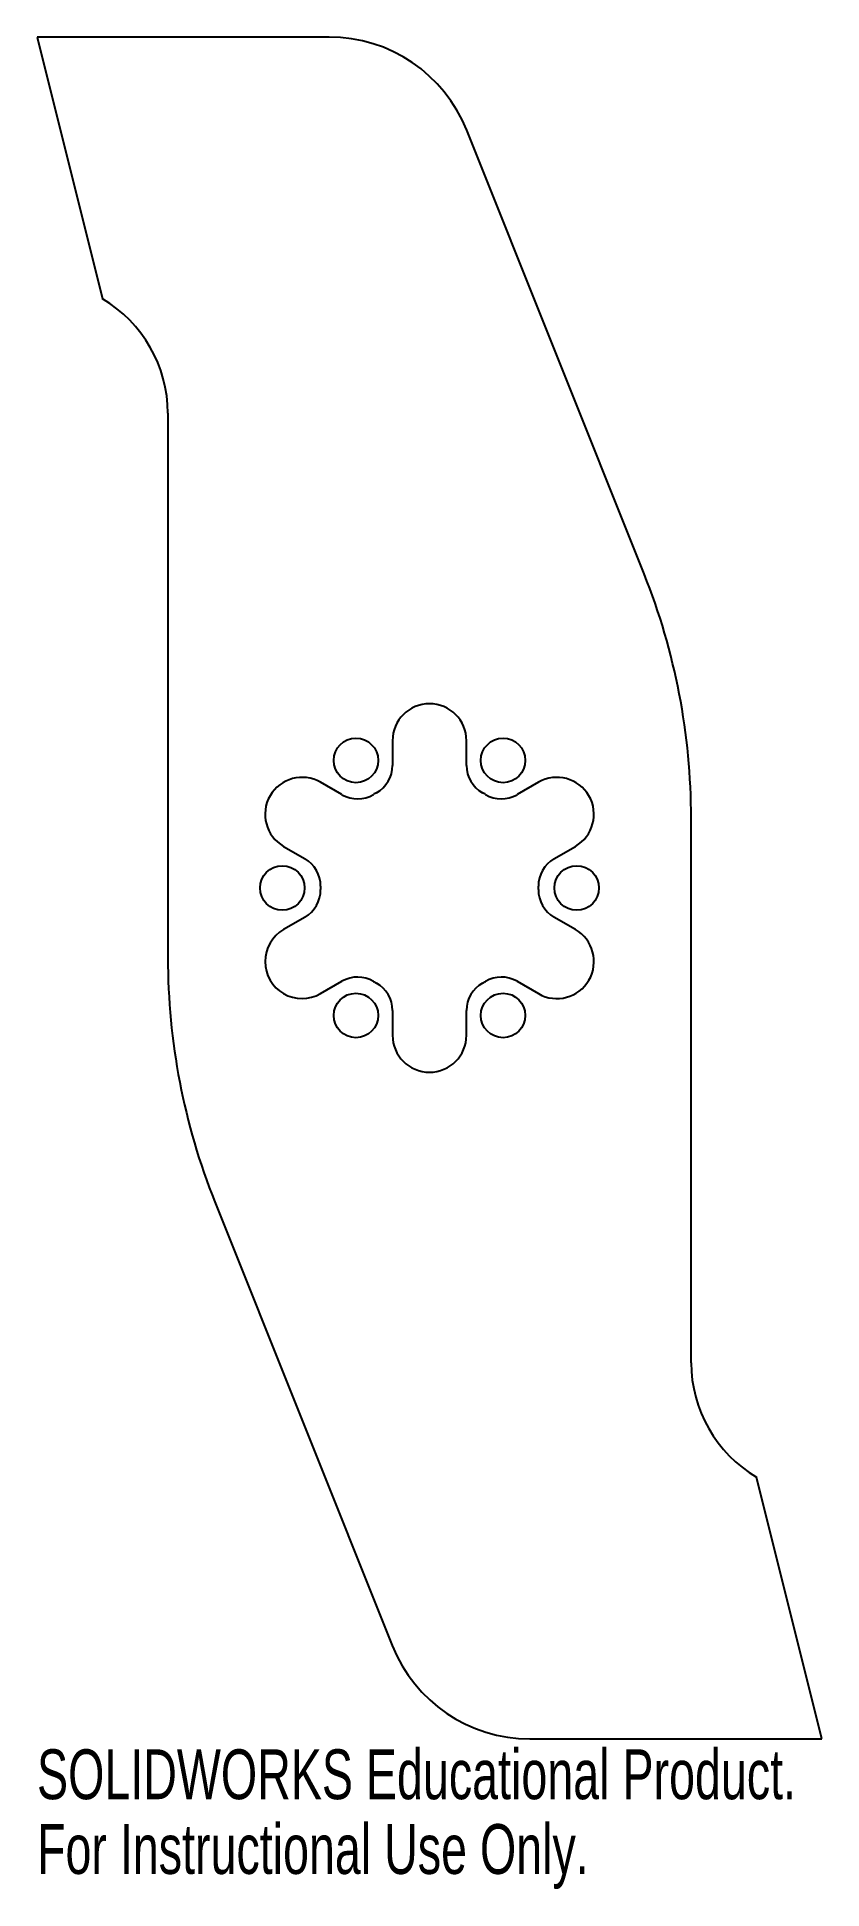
# Model space of a CAD drawing. Header units: inches. Extents: x -1.5 to 1.5, y -3.82 to 3.25.
import ezdxf

# ---------------------------------------------------------------- set-up
doc = ezdxf.new("R2010")
doc.units = ezdxf.units.IN
doc.header["$MEASUREMENT"] = 0
doc.styles.add('SLDTEXTSTYLE0', font='TXT', dxfattribs={"width": 0.7})

msp = doc.modelspace()

# ---------------------------------------------------------------- linework, layer by layer
at = {"color": 7, "linetype": 'Continuous', "lineweight": 25}
for p, q in [((-1.5, 3.25), (-1.25, 2.25)), ((-0.3835, 3.25), (-1.5, 3.25)), ((0.8202, 1.1994), (0.1424, 2.8939)), ((-1, 1.8132), (-1, -0.266)), ((-0.1413, 0.5625), (-0.1413, 0.4679)), ((0.1413, 0.4679), (0.1413, 0.5625)), ((-0.3345, 0.3563), (-0.4165, 0.4036)), ((0.4165, 0.4036), (0.3345, 0.3563)), ((1, -1.8132), (1, 0.266)), ((-0.5578, 0.1589), (-0.4758, 0.1115)), ((0.4758, 0.1115), (0.5578, 0.1589)), ((-0.4758, -0.1115), (-0.5578, -0.1589)), ((0.5578, -0.1589), (0.4758, -0.1115)), ((-0.4165, -0.4036), (-0.3345, -0.3563)), ((0.3345, -0.3563), (0.4165, -0.4036)), ((-0.1413, -0.4679), (-0.1413, -0.5625)), ((0.1413, -0.5625), (0.1413, -0.4679)), ((-0.8202, -1.1994), (-0.1424, -2.8939)), ((1.5, -3.25), (1.25, -2.25)), ((0.3835, -3.25), (1.5, -3.25))]:
    msp.add_line(p, q, dxfattribs=at)
for centre in [(-0.2812, 0.4871), (0.2812, 0.4871), (-0.5625, 0), (0.5625, 0), (-0.2812, -0.4871), (0.2812, -0.4871)]:
    msp.add_circle(centre, 0.085, dxfattribs=at)
for centre, radius, start, end in [((-0.3835, 2.6836), 0.5664, 21.80141, 90), ((-1.5066, 1.8132), 0.5066, 0, 59.56874), ((-1.5132, 0.266), 2.5132, 0, 21.80141), ((0, 0.5625), 0.1413, 0, 180), ((-0.2605, 0.4679), 0.1192, 299.10825, 0), ((0.2605, 0.4679), 0.1192, 180, 240.89175), ((-0.4871, 0.2812), 0.1413, 60, 240), ((-0.2749, 0.4595), 0.1192, 240, 300.89175), ((0, 0), 0.4163, 119.10825, 120.89175), ((0, 0), 0.4163, 59.10825, 60.89175), ((0.2749, 0.4595), 0.1192, 239.10825, 300), ((0.4871, 0.2812), 0.1413, 300, 120), ((-0.5354, 0.0083), 0.1192, 359.10825, 60), ((0.5354, 0.0083), 0.1192, 120, 180.89175), ((0, 0), 0.4163, 179.10825, 180.89175), ((0, 0), 0.4163, 359.10825, 0.89175), ((-0.5354, -0.0083), 0.1192, 300, 0.89175), ((0.5354, -0.0083), 0.1192, 179.10825, 240), ((-0.4871, -0.2812), 0.1413, 120, 300), ((0.4871, -0.2812), 0.1413, 240, 60), ((1.5132, -0.266), 2.5132, 180, 201.80141), ((-0.2749, -0.4595), 0.1192, 59.10825, 120), ((0.2749, -0.4595), 0.1192, 60, 120.89175), ((0, 0), 0.4163, 239.10825, 240.89175), ((-0.2605, -0.4679), 0.1192, 0, 60.89175), ((0.2605, -0.4679), 0.1192, 119.10825, 180), ((0, 0), 0.4163, 299.10825, 300.89175), ((0, -0.5625), 0.1413, 180, 0), ((1.5066, -1.8132), 0.5066, 180, 239.56874), ((0.3835, -2.6836), 0.5664, 201.80141, 270)]:
    msp.add_arc(centre, radius, start, end, dxfattribs=at)

# ---------------------------------------------------------------- texts
at = {"color": 7, "linetype": 'Continuous', "char_height": 0.1903, "attachment_point": 1, "style": 'SLDTEXTSTYLE0'}
for s, insert in [('SOLIDWORKS Educational Product.', (-1.5, -3.2901)), ('For Instructional Use Only.', (-1.5, -3.5756))]:
    msp.add_mtext(s, dxfattribs=dict(at, insert=insert))

doc.saveas('drawing.dxf')
